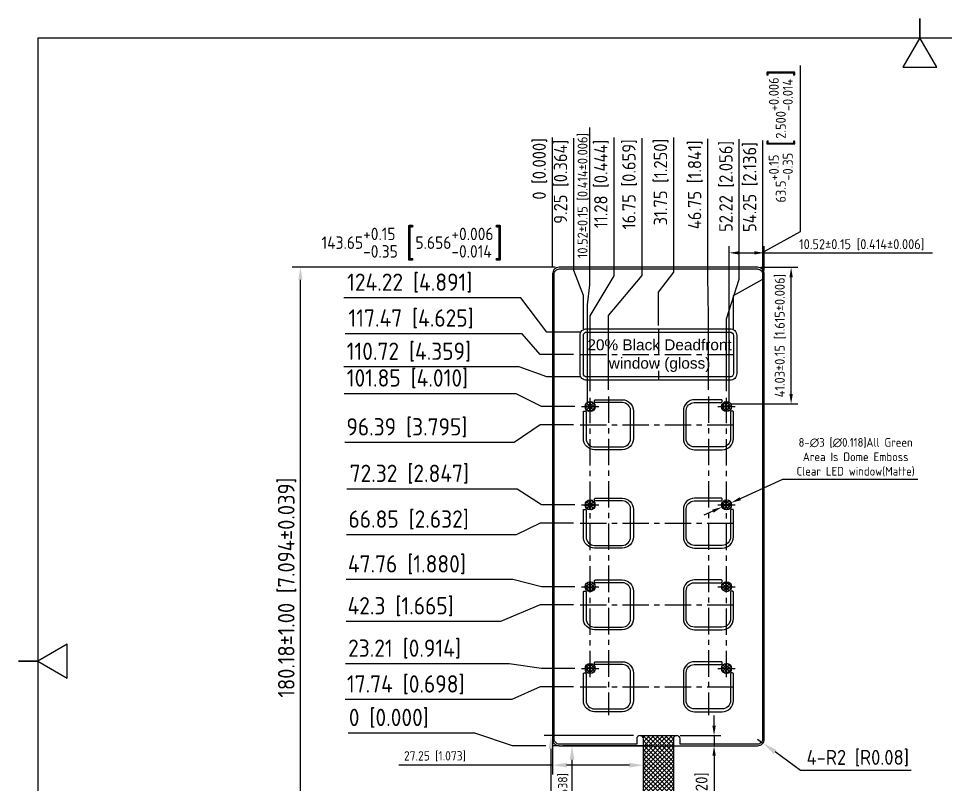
# Model space of a CAD drawing. Extents: x -7997 to 381, y -303 to 2002.
# Drawn here: x -160.2 to 117.9, y -153.3 to 76.7 of the extents above; entities that cross this region are included whole.
import ezdxf

# ---------------------------------------------------------------- set-up
doc = ezdxf.new("R2010")
doc.units = 0
doc.header["$LTSCALE"] = 0.25
doc.linetypes.add('CENTER', pattern=[50.8, 31.75, -6.35, 6.35, -6.35])
doc.layers.get('0').update_dxf_attribs({"linetype": 'CONTINUOUS'})
doc.layers.get('Defpoints').update_dxf_attribs({"linetype": 'CONTINUOUS'})
for name, color, linetype in [('CENTER', 1, 'CENTER'), ('circuit', 130, 'CONTINUOUS'), ('DIM', 6, 'CONTINUOUS'), ('Emboss', 3, 'CONTINUOUS'), ('MAIN', 7, 'CONTINUOUS'), ('OPP', 5, 'CONTINUOUS')]:
    doc.layers.add(name, color=color, linetype=linetype)
doc.styles.add('S1', font='txt.shx', dxfattribs={"bigfont": 'bigfont.shx'})
doc.styles.get("Standard").update_dxf_attribs({"font": 'ISOCP'})
doc.dimstyles.new('ISO-25_WS', dxfattribs={"dimtxt": 2.5, "dimasz": 2.5, "dimexe": 1.25, "dimexo": 0.625, "dimtad": 1, "dimdec": 4, "dimdsep": 46, "dimtxsty": 'Standard', "dimcen": 2.5, "dimadec": 0, "dimazin": 0, "dimtfac": 1, "dimtdec": 4, "dimtmove": 0, "dimatfit": 3, "dimfxl": 0, "dimtolj": 1, "dimtzin": 0, "dimarcsym": 0})

# ---------------------------------------------------------------- blocks, each defined once
blk = doc.blocks.new('*D2')
at = {"layer": 'Defpoints', "color": 0}
for p in [(5272.82, -1649.38), (5272.82, -1669.92), (5272.82, -1669.92)]:
    blk.add_point(p, dxfattribs=at)
at = {"layer": 'DIM', "color": 0, "lineweight": -2}
blk.add_line((5272.82, -1667.92), (5272.82, -1628.98), dxfattribs=at)
at = {"layer": 'DIM', "color": 0, "insert": (5269.02, -1638.38), "char_height": 4, "attachment_point": 5, "rotation": 90}
blk.add_mtext('\\A1;0 [0.000]', dxfattribs=at)
blk = doc.blocks.new('*D3')
at = {"layer": 'Defpoints', "color": 0}
for p in [(5291.3, -1658.5), (5272.82, -1667.92), (5284.1, -1707.12)]:
    blk.add_point(p, dxfattribs=at)
at = {"layer": 'DIM', "color": 0, "lineweight": -2}
for p, q in [((5291.3, -1670.5), (5291.3, -1628.9)), ((5284.1, -1682.5), (5291.3, -1670.5)), ((5284.1, -1705.12), (5284.1, -1682.5))]:
    blk.add_line(p, q, dxfattribs=at)
at = {"layer": 'DIM', "color": 0, "insert": (5287.5, -1642.9), "char_height": 4, "attachment_point": 5, "rotation": 90}
blk.add_mtext('\\A1;11.28 [0.444]', dxfattribs=at)
blk = doc.blocks.new('*D4')
at = {"layer": 'Defpoints', "color": 0}
for p in [(5299.74, -1658.41), (5272.82, -1667.92), (5289.57, -1706.68)]:
    blk.add_point(p, dxfattribs=at)
at = {"layer": 'DIM', "color": 0, "lineweight": -2}
for p, q in [((5299.74, -1670.41), (5299.74, -1629.19)), ((5289.57, -1682.41), (5299.74, -1670.41)), ((5289.57, -1704.68), (5289.57, -1682.41))]:
    blk.add_line(p, q, dxfattribs=at)
at = {"layer": 'DIM', "color": 0, "insert": (5295.93, -1643), "char_height": 4, "attachment_point": 5, "rotation": 90}
blk.add_mtext('\\A1;16.75 [0.659]', dxfattribs=at)
blk = doc.blocks.new('*D5')
at = {"layer": 'Defpoints', "color": 0}
for p in [(5309.21, -1657.35), (5272.82, -1667.92), (5304.57, -1687.34)]:
    blk.add_point(p, dxfattribs=at)
at = {"layer": 'DIM', "color": 0, "lineweight": -2}
for p, q in [((5309.21, -1669.35), (5309.21, -1628.95)), ((5304.57, -1675.34), (5309.21, -1669.35)), ((5304.57, -1685.34), (5304.57, -1675.34))]:
    blk.add_line(p, q, dxfattribs=at)
at = {"layer": 'DIM', "color": 0, "insert": (5305.41, -1642.35), "char_height": 4, "attachment_point": 5, "rotation": 90}
blk.add_mtext('\\A1;31.75 [1.250]', dxfattribs=at)
blk = doc.blocks.new('*D6')
at = {"layer": 'Defpoints', "color": 0}
for p in [(5319.44, -1658.55), (5272.82, -1667.92), (5319.57, -1706.68)]:
    blk.add_point(p, dxfattribs=at)
at = {"layer": 'DIM', "color": 0, "lineweight": -2}
for p, q in [((5319.44, -1670.55), (5319.44, -1629.35)), ((5319.57, -1682.55), (5319.44, -1670.55)), ((5319.57, -1704.68), (5319.57, -1682.55))]:
    blk.add_line(p, q, dxfattribs=at)
at = {"layer": 'DIM', "color": 0, "insert": (5315.64, -1643.15), "char_height": 4, "attachment_point": 5, "rotation": 90}
blk.add_mtext('\\A1;46.75 [1.841]', dxfattribs=at)
blk = doc.blocks.new('*D7')
at = {"layer": 'Defpoints', "color": 0}
for p in [(5328.83, -1659.43), (5272.82, -1667.92), (5325.03, -1707.12)]:
    blk.add_point(p, dxfattribs=at)
at = {"layer": 'DIM', "color": 0, "lineweight": -2}
for p, q in [((5328.83, -1671.43), (5328.83, -1629.43)), ((5325.03, -1683.43), (5328.83, -1671.43)), ((5325.03, -1705.12), (5325.03, -1683.43))]:
    blk.add_line(p, q, dxfattribs=at)
at = {"layer": 'DIM', "color": 0, "insert": (5325.03, -1643.63), "char_height": 4, "attachment_point": 5, "rotation": 90}
blk.add_mtext('\\A1;52.22 [2.056]', dxfattribs=at)
blk = doc.blocks.new('*D8')
at = {"layer": 'Defpoints', "color": 0}
for p in [(5347.23, -1651.12), (5272.82, -1667.92), (5336.32, -1669.92)]:
    blk.add_point(p, dxfattribs=at)
at = {"layer": 'DIM', "color": 0, "lineweight": -2}
for p, q in [((5347.23, -1657.12), (5347.23, -1607.34)), ((5336.32, -1663.12), (5347.23, -1657.12)), ((5336.32, -1668.92), (5336.32, -1663.12))]:
    blk.add_line(p, q, dxfattribs=at)
at = {"layer": 'DIM', "color": 0, "insert": (5341.67, -1628.43), "char_height": 3, "attachment_point": 5, "rotation": 90}
blk.add_mtext('\\A1;63.5\\S+0.15^ -0.35; {\\o\\l\\H7.200000;[}2.500\\S+0.006^ -0.014;{\\o\\l\\H7.200000;]}', dxfattribs=at)
blk = doc.blocks.new('*D11')
at = {"layer": 'Defpoints', "color": 0}
for p in [(5272.82, -1667.92), (5284.02, -1667.19), (5283.33, -1709.71)]:
    blk.add_point(p, dxfattribs=at)
at = {"layer": 'DIM', "color": 0, "lineweight": -2}
for p, q in [((5284.02, -1673.19), (5284.02, -1625.99)), ((5283.33, -1679.19), (5284.02, -1673.19)), ((5283.33, -1708.71), (5283.33, -1679.19))]:
    blk.add_line(p, q, dxfattribs=at)
at = {"layer": 'DIM', "color": 0, "insert": (5281.97, -1646.39), "char_height": 3, "attachment_point": 5, "rotation": 90}
blk.add_mtext('\\A1;10.52±0.15 [0.414±0.006]', dxfattribs=at)
blk = doc.blocks.new('*D12')
at = {"layer": 'Defpoints', "color": 0}
for p in [(5310.07, -1808.51), (5309.07, -1811.57), (5321.28, -1811.57)]:
    blk.add_point(p, dxfattribs=at)
at = {"layer": 'DIM', "color": 0, "lineweight": -2}
for p, q in [((5321.28, -1805.51), (5321.28, -1802.51)), ((5311.07, -1808.51), (5323.28, -1808.51)), ((5321.28, -1808.51), (5321.28, -1811.57)), ((5310.07, -1811.57), (5323.28, -1811.57)), ((5321.28, -1814.57), (5321.28, -1843.09))]:
    blk.add_line(p, q, dxfattribs=at)
at = {"layer": 'DIM', "color": 0}
for points in [[(5320.78, -1805.51), (5321.78, -1805.51), (5321.28, -1808.51)], [(5320.78, -1814.57), (5321.78, -1814.57), (5321.28, -1811.57)]]:
    blk.add_solid(points, dxfattribs=at)
at = {"layer": 'DIM', "color": 0, "insert": (5317.7, -1830.33), "char_height": 3.6, "attachment_point": 5, "rotation": 90}
blk.add_mtext('\\A1;3.06 [0.120]', dxfattribs=at)
blk = doc.blocks.new('*D13')
at = {"layer": 'Defpoints', "color": 0}
for p in [(5323.67, -1739.87), (5326.4, -1738.62)]:
    blk.add_point(p, dxfattribs=at)
at = {"layer": 'DIM', "color": 0, "lineweight": -2}
for p, q in [((5341.78, -1731.58), (5329.13, -1737.38)), ((5382.4, -1731.58), (5341.78, -1731.58)), ((5323.67, -1739.87), (5326.4, -1738.62)), ((5320.94, -1741.12), (5318.21, -1742.37))]:
    blk.add_line(p, q, dxfattribs=at)
at = {"layer": 'DIM', "color": 0}
for points in [[(5328.92, -1736.92), (5329.33, -1737.83), (5326.4, -1738.62)], [(5320.73, -1740.67), (5321.15, -1741.57), (5323.67, -1739.87)]]:
    blk.add_solid(points, dxfattribs=at)
at = {"layer": 'DIM', "color": 0, "insert": (5363.75, -1724.94), "char_height": 2.6, "attachment_point": 5}
blk.add_mtext('\\A1;8-∅3 [∅0.118]All {\\Fisocp.shx|c1;Green \\PArea Is Dome Emboss\\P\\C3;Clear LED window(Matte)}', dxfattribs=at)
blk = doc.blocks.new('*D17')
at = {"layer": 'Defpoints', "color": 0}
for p in [(5237.52, -1807.77), (5272.82, -1811.57), (5272.82, -1811.57)]:
    blk.add_point(p, dxfattribs=at)
at = {"layer": 'DIM', "color": 0, "lineweight": -2}
for p, q in [((5249.52, -1807.77), (5211.47, -1807.77)), ((5260.82, -1811.57), (5249.52, -1807.77)), ((5270.82, -1811.57), (5260.82, -1811.57))]:
    blk.add_line(p, q, dxfattribs=at)
at = {"layer": 'DIM', "color": 0, "insert": (5223.69, -1803.31), "char_height": 5.2, "attachment_point": 5}
blk.add_mtext('\\A1;0 [0.000]', dxfattribs=at)
blk = doc.blocks.new('*D18')
at = {"layer": 'Defpoints', "color": 0}
for p in [(5281.07, -1793.82), (5248.58, -1797.71), (5272.82, -1811.57)]:
    blk.add_point(p, dxfattribs=at)
at = {"layer": 'DIM', "color": 0, "lineweight": -2}
for p, q in [((5269.07, -1793.82), (5260.58, -1797.71)), ((5279.07, -1793.82), (5269.07, -1793.82)), ((5260.58, -1797.71), (5210.56, -1797.71))]:
    blk.add_line(p, q, dxfattribs=at)
at = {"layer": 'DIM', "color": 0, "insert": (5228.77, -1793.25), "char_height": 5.2, "attachment_point": 5}
blk.add_mtext('\\A1;17.74 [0.698]', dxfattribs=at)
blk = doc.blocks.new('*D19')
at = {"layer": 'Defpoints', "color": 0}
for p in [(5281.07, -1769.27), (5245.22, -1774.25), (5272.82, -1811.57)]:
    blk.add_point(p, dxfattribs=at)
at = {"layer": 'DIM', "color": 0, "lineweight": -2}
for p, q in [((5269.07, -1769.27), (5257.22, -1774.25)), ((5279.07, -1769.27), (5269.07, -1769.27)), ((5257.22, -1774.25), (5210.86, -1774.25))]:
    blk.add_line(p, q, dxfattribs=at)
at = {"layer": 'DIM', "color": 0, "insert": (5227.24, -1769.79), "char_height": 5.2, "attachment_point": 5}
blk.add_mtext('\\A1;42.3 [1.665]', dxfattribs=at)
blk = doc.blocks.new('*D20')
at = {"layer": 'Defpoints', "color": 0}
for p in [(5248.92, -1761.66), (5281.51, -1763.8), (5272.82, -1811.57)]:
    blk.add_point(p, dxfattribs=at)
at = {"layer": 'DIM', "color": 0, "lineweight": -2}
for p, q in [((5260.92, -1761.66), (5210.92, -1761.66)), ((5269.51, -1763.8), (5260.92, -1761.66)), ((5279.51, -1763.8), (5269.51, -1763.8))]:
    blk.add_line(p, q, dxfattribs=at)
at = {"layer": 'DIM', "color": 0, "insert": (5229.12, -1757.2), "char_height": 5.2, "attachment_point": 5}
blk.add_mtext('\\A1;47.76 [1.880]', dxfattribs=at)
blk = doc.blocks.new('*D21')
at = {"layer": 'Defpoints', "color": 0}
for p in [(5281.07, -1744.71), (5249.86, -1748.22), (5272.82, -1811.57)]:
    blk.add_point(p, dxfattribs=at)
at = {"layer": 'DIM', "color": 0, "lineweight": -2}
for p, q in [((5269.07, -1744.71), (5261.86, -1748.22)), ((5279.07, -1744.71), (5269.07, -1744.71)), ((5261.86, -1748.22), (5211.02, -1748.22))]:
    blk.add_line(p, q, dxfattribs=at)
at = {"layer": 'DIM', "color": 0, "insert": (5229.64, -1743.76), "char_height": 5.2, "attachment_point": 5}
blk.add_mtext('\\A1;66.85 [2.632]', dxfattribs=at)
blk = doc.blocks.new('*D22')
at = {"layer": 'Defpoints', "color": 0}
for p in [(5250.17, -1734.49), (5281.51, -1739.25), (5272.82, -1811.57)]:
    blk.add_point(p, dxfattribs=at)
at = {"layer": 'DIM', "color": 0, "lineweight": -2}
for p, q in [((5262.17, -1734.49), (5211.13, -1734.49)), ((5269.51, -1739.25), (5262.17, -1734.49)), ((5279.51, -1739.25), (5269.51, -1739.25))]:
    blk.add_line(p, q, dxfattribs=at)
at = {"layer": 'DIM', "color": 0, "insert": (5229.85, -1730.03), "char_height": 5.2, "attachment_point": 5}
blk.add_mtext('\\A1;72.32 [2.847]', dxfattribs=at)
blk = doc.blocks.new('*D23')
at = {"layer": 'Defpoints', "color": 0}
for p in [(5281.07, -1715.18), (5249.31, -1720.53), (5272.82, -1811.57)]:
    blk.add_point(p, dxfattribs=at)
at = {"layer": 'DIM', "color": 0, "lineweight": -2}
for p, q in [((5269.07, -1715.18), (5261.31, -1720.53)), ((5279.07, -1715.18), (5269.07, -1715.18)), ((5261.31, -1720.53), (5210.54, -1720.53))]:
    blk.add_line(p, q, dxfattribs=at)
at = {"layer": 'DIM', "color": 0, "insert": (5229.12, -1716.07), "char_height": 5.2, "attachment_point": 5}
blk.add_mtext('\\A1;96.39 [3.795]', dxfattribs=at)
blk = doc.blocks.new('*D24')
at = {"layer": 'Defpoints', "color": 0}
for p in [(5249.86, -1705.85), (5281.51, -1709.71), (5272.82, -1811.57)]:
    blk.add_point(p, dxfattribs=at)
at = {"layer": 'DIM', "color": 0, "lineweight": -2}
for p, q in [((5261.86, -1705.85), (5210.3, -1705.85)), ((5269.51, -1709.71), (5261.86, -1705.85)), ((5279.51, -1709.71), (5269.51, -1709.71))]:
    blk.add_line(p, q, dxfattribs=at)
at = {"layer": 'DIM', "color": 0, "insert": (5229.28, -1701.39), "char_height": 5.2, "attachment_point": 5}
blk.add_mtext('\\A1;101.85 [4.010]', dxfattribs=at)
blk = doc.blocks.new('*D25')
at = {"layer": 'Defpoints', "color": 0}
for p in [(5251.73, -1687.86), (5281.07, -1694.09), (5272.82, -1811.57)]:
    blk.add_point(p, dxfattribs=at)
at = {"layer": 'DIM', "color": 0, "lineweight": -2}
for p, q in [((5263.73, -1687.86), (5210.61, -1687.86)), ((5269.07, -1694.09), (5263.73, -1687.86)), ((5279.07, -1694.09), (5269.07, -1694.09))]:
    blk.add_line(p, q, dxfattribs=at)
at = {"layer": 'DIM', "color": 0, "insert": (5230.37, -1683.4), "char_height": 5.2, "attachment_point": 5}
blk.add_mtext('\\A1;117.47 [4.625]', dxfattribs=at)
blk = doc.blocks.new('*D26')
at = {"layer": 'Defpoints', "color": 0}
for p in [(5261.57, -1667.92), (5274.82, -1667.92), (5272.82, -1811.57)]:
    blk.add_point(p, dxfattribs=at)
at = {"layer": 'DIM', "color": 0, "lineweight": -2}
blk.add_line((5273.57, -1667.92), (5202.2, -1667.92), dxfattribs=at)
at = {"layer": 'DIM', "color": 0, "insert": (5230.88, -1660.97), "char_height": 3.75, "attachment_point": 5}
blk.add_mtext('\\A1;143.65\\S+0.15^ -0.35; {\\o\\l\\H9.000000;[}5.656\\S+0.006^ -0.014;{\\o\\l\\H9.000000;]}', dxfattribs=at)
blk = doc.blocks.new('*D27')
at = {"layer": 'Defpoints', "color": 0}
for p in [(5247.77, -1786.98), (5281.51, -1788.36), (5272.82, -1811.57)]:
    blk.add_point(p, dxfattribs=at)
at = {"layer": 'DIM', "color": 0, "lineweight": -2}
for p, q in [((5259.77, -1786.98), (5210.66, -1786.98)), ((5269.51, -1788.36), (5259.77, -1786.98)), ((5279.51, -1788.36), (5269.51, -1788.36))]:
    blk.add_line(p, q, dxfattribs=at)
at = {"layer": 'DIM', "color": 0, "insert": (5228.41, -1782.52), "char_height": 5.2, "attachment_point": 5}
blk.add_mtext('\\A1;23.21 [0.914]', dxfattribs=at)
blk = doc.blocks.new('*D28')
at = {"layer": 'Defpoints', "color": 0}
for p in [(5334.32, -1667.92), (5344.39, -1667.92), (5325.03, -1708.95)]:
    blk.add_point(p, dxfattribs=at)
at = {"layer": 'DIM', "color": 0, "lineweight": -2}
for p, q in [((5335.32, -1667.92), (5346.39, -1667.92)), ((5344.39, -1705.95), (5344.39, -1670.92)), ((5326.03, -1708.95), (5346.39, -1708.95))]:
    blk.add_line(p, q, dxfattribs=at)
at = {"layer": 'DIM', "color": 0}
for points in [[(5343.89, -1670.92), (5344.89, -1670.92), (5344.39, -1667.92)], [(5343.89, -1705.95), (5344.89, -1705.95), (5344.39, -1708.95)]]:
    blk.add_solid(points, dxfattribs=at)
at = {"layer": 'DIM', "color": 0, "insert": (5341.14, -1688.43), "char_height": 3, "attachment_point": 5, "rotation": 90}
blk.add_mtext('\\A1;41.03±0.15 [1.615±0.006]', dxfattribs=at)
blk = doc.blocks.new('*D29')
at = {"layer": 'Defpoints', "color": 0}
for p in [(5336.32, -1663.57), (5336.32, -1669.92), (5325.8, -1709.71)]:
    blk.add_point(p, dxfattribs=at)
at = {"layer": 'DIM', "color": 0, "lineweight": -2}
for p, q in [((5325.8, -1708.71), (5325.8, -1661.57)), ((5336.32, -1668.92), (5336.32, -1661.57)), ((5328.8, -1663.57), (5333.32, -1663.57)), ((5336.32, -1663.57), (5386.78, -1663.57))]:
    blk.add_line(p, q, dxfattribs=at)
at = {"layer": 'DIM', "color": 0}
for points in [[(5328.8, -1663.07), (5328.8, -1664.07), (5325.8, -1663.57)], [(5333.32, -1663.07), (5333.32, -1664.07), (5336.32, -1663.57)]]:
    blk.add_solid(points, dxfattribs=at)
at = {"layer": 'DIM', "color": 0, "insert": (5365.58, -1661.12), "char_height": 3, "attachment_point": 5}
blk.add_mtext('\\A1;10.52±0.15 [0.414±0.006]', dxfattribs=at)
blk = doc.blocks.new('*D30')
at = {"layer": 'Defpoints', "color": 0}
for p in [(5197.18, -1667.92), (5274.82, -1667.92), (5300.57, -1848.09)]:
    blk.add_point(p, dxfattribs=at)
at = {"layer": 'DIM', "color": 0, "lineweight": -2}
for p, q in [((5273.57, -1667.92), (5194.68, -1667.92)), ((5197.18, -1844.34), (5197.18, -1671.67)), ((5299.32, -1848.09), (5194.68, -1848.09))]:
    blk.add_line(p, q, dxfattribs=at)
at = {"layer": 'DIM', "color": 0}
for points in [[(5196.55, -1671.67), (5197.8, -1671.67), (5197.18, -1667.92)], [(5196.55, -1844.34), (5197.8, -1844.34), (5197.18, -1848.09)]]:
    blk.add_solid(points, dxfattribs=at)
at = {"layer": 'DIM', "color": 0, "insert": (5193.17, -1764.07), "char_height": 5, "attachment_point": 5, "rotation": 90}
blk.add_mtext('\\A1;180.18±1.00 [7.094±0.039]', dxfattribs=at)
blk = doc.blocks.new('*D31')
at = {"layer": 'Defpoints', "color": 0}
for p in [(5272.82, -1809.57), (5300.07, -1811.57), (5300.07, -1817.39)]:
    blk.add_point(p, dxfattribs=at)
at = {"layer": 'DIM', "color": 0, "lineweight": -2}
for p, q in [((5272.82, -1810.97), (5272.82, -1820.19)), ((5300.07, -1812.97), (5300.07, -1820.19)), ((5272.82, -1817.39), (5226.71, -1817.39)), ((5295.87, -1817.39), (5277.02, -1817.39))]:
    blk.add_line(p, q, dxfattribs=at)
at = {"layer": 'DIM', "color": 0}
for points in [[(5277.02, -1816.69), (5277.02, -1818.09), (5272.82, -1817.39)], [(5295.87, -1816.69), (5295.87, -1818.09), (5300.07, -1817.39)]]:
    blk.add_solid(points, dxfattribs=at)
at = {"layer": 'DIM', "color": 0, "insert": (5237.53, -1814.73), "char_height": 2.8, "attachment_point": 5}
blk.add_mtext('\\A1;27.25 [1.073]', dxfattribs=at)
blk = doc.blocks.new('*D34')
at = {"layer": 'Defpoints', "color": 0}
for p in [(5250.82, -1697.83), (5283.07, -1700.84), (5273.82, -1811.57)]:
    blk.add_point(p, dxfattribs=at)
at = {"layer": 'DIM', "color": 0, "lineweight": -2}
for p, q in [((5262.82, -1697.83), (5210.2, -1697.83)), ((5271.07, -1700.84), (5262.82, -1697.83)), ((5281.07, -1700.84), (5271.07, -1700.84))]:
    blk.add_line(p, q, dxfattribs=at)
at = {"layer": 'DIM', "color": 0, "insert": (5229.71, -1693.37), "char_height": 5.2, "attachment_point": 5}
blk.add_mtext('\\A1;110.72 [4.359]', dxfattribs=at)
blk = doc.blocks.new('*D35')
at = {"layer": 'Defpoints', "color": 0}
for p in [(5251.34, -1677.1), (5283.07, -1687.34), (5273.82, -1811.57)]:
    blk.add_point(p, dxfattribs=at)
at = {"layer": 'DIM', "color": 0, "lineweight": -2}
for p, q in [((5263.34, -1677.1), (5210.2, -1677.1)), ((5271.07, -1687.34), (5263.34, -1677.1)), ((5281.07, -1687.34), (5271.07, -1687.34))]:
    blk.add_line(p, q, dxfattribs=at)
at = {"layer": 'DIM', "color": 0, "insert": (5229.97, -1672.64), "char_height": 5.2, "attachment_point": 5}
blk.add_mtext('\\A1;124.22 [4.891]', dxfattribs=at)
blk = doc.blocks.new('*D36')
at = {"layer": 'Defpoints', "color": 0}
for p in [(5279.21, -1656.92), (5272.82, -1669.92), (5282.07, -1688.34)]:
    blk.add_point(p, dxfattribs=at)
at = {"layer": 'DIM', "color": 0, "lineweight": -2}
for p, q in [((5279.21, -1668.92), (5279.21, -1629.15)), ((5282.07, -1676.34), (5279.21, -1668.92)), ((5282.07, -1686.34), (5282.07, -1676.34))]:
    blk.add_line(p, q, dxfattribs=at)
at = {"layer": 'DIM', "color": 0, "insert": (5275.41, -1642.24), "char_height": 4, "attachment_point": 5, "rotation": 90}
blk.add_mtext('\\A1;9.25 [0.364]', dxfattribs=at)
blk = doc.blocks.new('*D37')
at = {"layer": 'Defpoints', "color": 0}
for p in [(5335.95, -1659.43), (5272.82, -1669.92), (5327.07, -1688.34)]:
    blk.add_point(p, dxfattribs=at)
at = {"layer": 'DIM', "color": 0, "lineweight": -2}
for p, q in [((5335.95, -1671.43), (5335.95, -1629.83)), ((5327.07, -1676.34), (5335.95, -1671.43)), ((5327.07, -1686.34), (5327.07, -1676.34))]:
    blk.add_line(p, q, dxfattribs=at)
at = {"layer": 'DIM', "color": 0, "insert": (5332.15, -1643.83), "char_height": 4, "attachment_point": 5, "rotation": 90}
blk.add_mtext('\\A1;54.25 [2.136]', dxfattribs=at)
blk = doc.blocks.new('*D38')
at = {"layer": 'Defpoints', "color": 0}
for p in [(5272.32, -1808.51), (5299.07, -1808.51), (5300.57, -1848.09)]:
    blk.add_point(p, dxfattribs=at)
at = {"layer": 'DIM', "color": 0, "lineweight": -2}
for p, q in [((5297.07, -1808.51), (5270.32, -1808.51)), ((5272.32, -1812.51), (5272.32, -1844.09)), ((5298.57, -1848.09), (5270.32, -1848.09)), ((5272.32, -1848.09), (5272.32, -1905))]:
    blk.add_line(p, q, dxfattribs=at)
at = {"layer": 'DIM', "color": 0}
for points in [[(5271.65, -1812.51), (5272.99, -1812.51), (5272.32, -1808.51)], [(5271.65, -1844.09), (5272.99, -1844.09), (5272.32, -1848.09)]]:
    blk.add_solid(points, dxfattribs=at)
at = {"layer": 'DIM', "color": 0, "insert": (5268.74, -1878.54), "char_height": 3.6, "attachment_point": 5, "rotation": 90}
blk.add_mtext('\\A1;39.59±0.50 [1.558±0.020]', dxfattribs=at)
blk = doc.blocks.new('*D39')
at = {"layer": 'Defpoints', "color": 0}
for p in [(5334.32, -1809.57), (5335.93, -1810.74)]:
    blk.add_point(p, dxfattribs=at)
at = {"layer": 'DIM', "color": 0, "lineweight": -2}
for p, q in [((5334.32, -1809.57), (5335.93, -1810.74)), ((5347.22, -1818.95), (5339.57, -1813.39)), ((5380.37, -1818.95), (5347.22, -1818.95))]:
    blk.add_line(p, q, dxfattribs=at)
at = {"layer": 'DIM', "color": 0}
blk.add_solid([(5340.01, -1812.78), (5339.13, -1814), (5335.93, -1810.74)], dxfattribs=at)
at = {"layer": 'DIM', "color": 0, "insert": (5364.39, -1815.27), "char_height": 4.5, "attachment_point": 5}
blk.add_mtext('\\A1;4-R2 [R0.08]', dxfattribs=at)
blk = doc.blocks.new('*D40')
at = {"layer": 'Defpoints', "color": 0}
for p in [(5278.67, -1811.57), (5304.57, -1811.57), (5301.06, -1848.09)]:
    blk.add_point(p, dxfattribs=at)
at = {"layer": 'DIM', "color": 0, "lineweight": -2}
for p, q in [((5303.17, -1811.57), (5275.87, -1811.57)), ((5278.67, -1843.89), (5278.67, -1815.77)), ((5299.66, -1848.09), (5275.87, -1848.09))]:
    blk.add_line(p, q, dxfattribs=at)
at = {"layer": 'DIM', "color": 0}
for points in [[(5277.97, -1815.77), (5279.37, -1815.77), (5278.67, -1811.57)], [(5277.97, -1843.89), (5279.37, -1843.89), (5278.67, -1848.09)]]:
    blk.add_solid(points, dxfattribs=at)
at = {"layer": 'DIM', "color": 0, "insert": (5276.01, -1829.31), "char_height": 2.8, "attachment_point": 5, "rotation": 90}
blk.add_mtext('\\A1;36.53 [1.438]', dxfattribs=at)

msp = doc.modelspace()

# ---------------------------------------------------------------- hatches: boundary and pattern name
at = {"layer": 'Emboss'}
h = msp.add_hatch(dxfattribs=at)
h.set_pattern_fill('ANSI37', color=3, scale=0.2, style=0)
h.set_pattern_definition([(45, (0, 2), (-0.4490128, 0.4490128), []), (135, (0, 2), (-0.4490128, -0.4490128), [])])
edge = h.paths.add_edge_path()
edge.add_arc((11.283, -39.798), 1.5, 0, 360)
edge = h.paths.add_edge_path()
edge.add_arc((52.218, -39.798), 1.5, 0, 360)
edge = h.paths.add_edge_path()
edge.add_arc((52.218, -69.332), 1.5, 0, 360)
edge = h.paths.add_edge_path()
edge.add_arc((11.283, -69.332), 1.5, 0, 360)
edge = h.paths.add_edge_path()
edge.add_arc((11.283, -93.888), 1.5, 0, 360)
edge = h.paths.add_edge_path()
edge.add_arc((52.218, -93.888), 1.5, 0, 360)
edge = h.paths.add_edge_path()
edge.add_arc((52.218, -118.444), 1.5, 0, 360)
edge = h.paths.add_edge_path()
edge.add_arc((11.282, -118.444), 1.5, 0, 360)
at = {"layer": 'OPP'}
h = msp.add_hatch(dxfattribs=at)
h.set_pattern_fill('ANSI37', color=256, scale=0.3, style=0)
h.set_pattern_definition([(45, (308.9718, -141.6501), (-0.6735192, 0.6735192), []), (135, (308.9718, -141.6501), (-0.6735192, -0.6735192), [])])
edge = h.paths.add_edge_path()
edge.add_line((36.25, -171.175), (27.25, -171.175))
edge.add_line((27.25, -171.175), (27.25, -139.59))
edge.add_arc((26.25, -139.59), 1, 0, 90)
edge.add_line((26.25, -138.59), (37.25, -138.59))
edge.add_arc((37.25, -139.59), 1, 90, 180)
edge.add_line((36.25, -139.59), (36.25, -171.175))

# ---------------------------------------------------------------- linework, layer by layer
for points in [[(110.186, 70.872), (110.186, 70.872), (110.186, 76.692), (110.186, 70.872)], [(-154.402, 70.845), (-154.402, -303.32), (374.774, -303.32), (374.774, 70.845)], [(105.098, 62.061), (115.273, 62.061), (110.186, 70.872)], [(-145.59, -121.325), (-145.59, -111.15), (-154.402, -116.238)], [(-154.402, -116.238), (-154.402, -116.238), (-160.221, -116.238), (-154.402, -116.238)]]:
    msp.add_lwpolyline(points, close=True)
at = {"layer": 'CENTER'}
for p, q in [((31.75, -16.428), (31.75, -31.928)), ((8.25, -24.178), (55.25, -24.178)), ((11.282, -121.036), (11.283, -37.206)), ((16.75, -36.765), (16.75, -132.407)), ((46.751, -36.765), (46.751, -132.407)), ((52.218, -121.036), (52.218, -37.206)), ((8.691, -39.798), (13.875, -39.798)), ((49.626, -39.798), (54.81, -39.798)), ((8.25, -45.263), (55.25, -45.263)), ((8.691, -69.332), (13.875, -69.332)), ((49.626, -69.332), (54.81, -69.332)), ((8.25, -74.797), (55.25, -74.797)), ((8.691, -93.888), (13.875, -93.888)), ((49.626, -93.888), (54.81, -93.888)), ((8.25, -99.353), (55.25, -99.353)), ((8.69, -118.444), (13.874, -118.444)), ((49.626, -118.444), (54.81, -118.444)), ((8.25, -123.909), (55.25, -123.909))]:
    msp.add_line(p, q, dxfattribs=at)
at = {"layer": 'circuit'}
for points in [[(27.25, -139.59, 1), (25.25, -139.59), (25.25, -141.15), (2, -141.15, -0.4142136), (0.5, -139.65), (0.5, 0, -0.4142136), (2, 1.5), (61.5, 1.5, -0.4142136), (63, 0), (63, -139.65, -0.4142136), (61.5, -141.15), (38.25, -141.15), (38.25, -139.59, 1), (36.25, -139.59), (36.25, -177.675, -0.4142136), (35.75, -178.175), (27.75, -178.175, -0.4142136), (27.25, -177.675)], [(10.25, -31.928, -0.4142136), (8.25, -29.928), (8.25, -18.428, -0.4142136), (10.25, -16.428), (53.25, -16.428, -0.4142136), (55.25, -18.428), (55.25, -29.928, -0.4142136), (53.25, -31.928)]]:
    msp.add_lwpolyline(points, format="xyb", close=True, dxfattribs=at)
at = {"layer": 'DIM'}
for p, q in [((0, -139.65), (0, -141.65)), ((2, -141.65), (0, -141.65)), ((27.116, -141.65), (27.37, -141.65))]:
    msp.add_line(p, q, dxfattribs=at)
at = {"layer": 'MAIN'}
for points in [[(61.5, -141.65, 0.4142136), (63.5, -139.65), (63.5, 0, 0.4142136), (61.5, 2), (2, 2, 0.4142136), (0, 0), (0, -139.65, 0.4142136), (2, -141.65)], [(10.25, -30.928, -0.4142136), (9.25, -29.928), (9.25, -18.428, -0.4142136), (10.25, -17.428), (53.25, -17.428, -0.4142136), (54.25, -18.428), (54.25, -29.928, -0.4142136), (53.25, -30.928)]]:
    msp.add_lwpolyline(points, format="xyb", close=True, dxfattribs=at)
for points in [[(24.246, -49.386, -0.4141807), (20.872, -52.76), (12.629, -52.76, -0.4133694), (9.25, -49.386), (9.25, -41.418, -0.0597154), (9.262, -41.308, -0.1380017), (9.315, -41.208, 0.0832235), (9.315, -41.208, -0.1380017), (9.415, -41.155, -0.0597154), (9.525, -41.144), (9.806, -41.144, -0.0559318), (9.91, -41.155, -0.1383395), (10.01, -41.208, -0.1385296), (10.063, -41.308, -0.0598163), (10.074, -41.418), (10.074, -49.386, 0.4142234), (12.629, -51.941), (20.871, -51.941, 0.414189), (23.426, -49.386), (23.426, -40.994, 0.3822893), (21.004, -38.589), (12.904, -38.589, -0.0593802), (12.794, -38.577, -0.1382871), (12.693, -38.524, -0.138334), (12.641, -38.424, -0.0594535), (12.629, -38.314), (12.629, -38.033, -0.0556769), (12.641, -37.93, -0.1384405), (12.693, -37.83, -0.1384284), (12.794, -37.777, -0.051918), (12.89, -37.765), (20.872, -37.765, -0.4141876), (24.25, -41.144), (24.25, -49.386)], [(39.255, -49.386, 0.4141807), (42.629, -52.76), (50.871, -52.76, 0.4133694), (54.25, -49.386), (54.25, -41.418, 0.0597154), (54.239, -41.308, 0.1380017), (54.186, -41.208, -0.0832235), (54.186, -41.208, 0.1380017), (54.086, -41.155, 0.0597154), (53.976, -41.144), (53.694, -41.144, 0.0559318), (53.591, -41.155, 0.1383395), (53.491, -41.208, 0.1385296), (53.438, -41.308, 0.0598163), (53.426, -41.418), (53.426, -49.386, -0.4142234), (50.871, -51.941), (42.629, -51.941, -0.414189), (40.075, -49.386), (40.075, -40.994, -0.3822893), (42.497, -38.589), (50.597, -38.589, 0.0593802), (50.707, -38.577, 0.1382871), (50.807, -38.524, 0.138334), (50.86, -38.424, 0.0594535), (50.871, -38.314), (50.872, -38.033, 0.0556769), (50.86, -37.93, 0.1384405), (50.807, -37.83, 0.1384284), (50.707, -37.777, 0.051918), (50.61, -37.765), (42.629, -37.765, 0.4141876), (39.25, -41.144), (39.25, -49.386)], [(24.246, -78.92, -0.4141807), (20.872, -82.295), (12.629, -82.295, -0.4133694), (9.25, -78.92), (9.25, -70.952, -0.0597154), (9.262, -70.842, -0.1380017), (9.315, -70.742, 0.0832235), (9.315, -70.742, -0.1380017), (9.415, -70.689, -0.0597154), (9.525, -70.678), (9.806, -70.678, -0.0559318), (9.91, -70.689, -0.1383395), (10.01, -70.742, -0.1385296), (10.063, -70.842, -0.0598163), (10.074, -70.952), (10.074, -78.92, 0.4142234), (12.629, -81.475), (20.871, -81.475, 0.414189), (23.426, -78.92), (23.426, -70.528, 0.3822893), (21.004, -68.123), (12.904, -68.123, -0.0593802), (12.794, -68.111, -0.1382871), (12.693, -68.058, -0.138334), (12.641, -67.958, -0.0594535), (12.629, -67.848), (12.629, -67.567, -0.0556769), (12.641, -67.464, -0.1384405), (12.693, -67.364, -0.1384284), (12.794, -67.311, -0.051918), (12.89, -67.299), (20.872, -67.299, -0.4141876), (24.25, -70.678), (24.25, -78.92)], [(39.255, -78.92, 0.4141807), (42.629, -82.295), (50.871, -82.295, 0.4133694), (54.25, -78.92), (54.25, -70.952, 0.0597154), (54.239, -70.842, 0.1380017), (54.186, -70.742, -0.0832235), (54.186, -70.742, 0.1380017), (54.086, -70.689, 0.0597154), (53.976, -70.678), (53.694, -70.678, 0.0559318), (53.591, -70.689, 0.1383395), (53.491, -70.742, 0.1385296), (53.438, -70.842, 0.0598163), (53.426, -70.952), (53.426, -78.92, -0.4142234), (50.871, -81.475), (42.629, -81.475, -0.414189), (40.075, -78.92), (40.075, -70.528, -0.3822893), (42.497, -68.123), (50.597, -68.123, 0.0593802), (50.707, -68.111, 0.1382871), (50.807, -68.058, 0.138334), (50.86, -67.958, 0.0594535), (50.871, -67.848), (50.872, -67.567, 0.0556769), (50.86, -67.464, 0.1384405), (50.807, -67.364, 0.1384284), (50.707, -67.311, 0.051918), (50.61, -67.299), (42.629, -67.299, 0.4141876), (39.25, -70.678), (39.25, -78.92)], [(24.246, -103.476, -0.4141807), (20.872, -106.85), (12.629, -106.85, -0.4133694), (9.25, -103.476), (9.25, -95.508, -0.0597154), (9.262, -95.398, -0.1380017), (9.315, -95.298, 0.0832235), (9.315, -95.298, -0.1380017), (9.415, -95.245, -0.0597154), (9.525, -95.234), (9.806, -95.234, -0.0559318), (9.91, -95.245, -0.1383395), (10.01, -95.298, -0.1385296), (10.063, -95.398, -0.0598163), (10.074, -95.508), (10.074, -103.476, 0.4142234), (12.629, -106.031), (20.871, -106.031, 0.414189), (23.426, -103.476), (23.426, -95.084, 0.3822893), (21.004, -92.679), (12.904, -92.679, -0.0593802), (12.794, -92.667, -0.1382871), (12.693, -92.614, -0.138334), (12.641, -92.514, -0.0594535), (12.629, -92.404), (12.629, -92.123, -0.0556769), (12.641, -92.02, -0.1384405), (12.693, -91.92, -0.1384284), (12.794, -91.867, -0.051918), (12.89, -91.855), (20.872, -91.855, -0.4141876), (24.25, -95.234), (24.25, -103.476)], [(39.255, -103.476, 0.4141807), (42.629, -106.85), (50.872, -106.85, 0.4133694), (54.25, -103.476), (54.25, -95.508, 0.0597154), (54.239, -95.398, 0.1380017), (54.186, -95.298, -0.0832235), (54.186, -95.298, 0.1380017), (54.086, -95.245, 0.0597154), (53.976, -95.234), (53.694, -95.234, 0.0559318), (53.591, -95.245, 0.1383395), (53.491, -95.298, 0.1385296), (53.438, -95.398, 0.0598163), (53.426, -95.508), (53.426, -103.476, -0.4142234), (50.872, -106.031), (42.629, -106.031, -0.414189), (40.075, -103.476), (40.075, -95.084, -0.3822893), (42.497, -92.679), (50.597, -92.679, 0.0593802), (50.707, -92.667, 0.1382871), (50.807, -92.614, 0.138334), (50.86, -92.514, 0.0594535), (50.872, -92.404), (50.872, -92.123, 0.0556769), (50.86, -92.02, 0.1384405), (50.807, -91.92, 0.1384284), (50.707, -91.867, 0.051918), (50.611, -91.855), (42.629, -91.855, 0.4141876), (39.25, -95.234), (39.25, -103.476)], [(24.245, -128.032, -0.4141807), (20.871, -131.407), (12.628, -131.407, -0.4133694), (9.25, -128.032), (9.25, -120.064, -0.0597154), (9.261, -119.954, -0.1380017), (9.314, -119.854, 0.0832235), (9.314, -119.854, -0.1380017), (9.414, -119.801, -0.0597154), (9.524, -119.79), (9.806, -119.79, -0.0559318), (9.909, -119.801, -0.1383395), (10.009, -119.854, -0.1385296), (10.062, -119.954, -0.0598163), (10.074, -120.064), (10.074, -128.032, 0.4142234), (12.628, -130.587), (20.871, -130.587, 0.414189), (23.425, -128.032), (23.425, -119.64, 0.3822893), (21.003, -117.235), (12.903, -117.235, -0.0593802), (12.793, -117.223, -0.1382871), (12.693, -117.17, -0.138334), (12.64, -117.07, -0.0594535), (12.628, -116.96), (12.628, -116.679, -0.0556769), (12.64, -116.576, -0.1384405), (12.693, -116.476, -0.1384284), (12.793, -116.423, -0.051918), (12.889, -116.411), (20.871, -116.411, -0.4141876), (24.25, -119.79), (24.25, -128.032)], [(39.255, -128.032, 0.4141807), (42.629, -131.406), (50.872, -131.406, 0.4133694), (54.25, -128.032), (54.25, -120.064, 0.0597154), (54.239, -119.954, 0.1380017), (54.186, -119.854, -0.0832235), (54.186, -119.854, 0.1380017), (54.086, -119.801, 0.0597154), (53.976, -119.79), (53.694, -119.79, 0.0559318), (53.591, -119.801, 0.1383395), (53.491, -119.854, 0.1385296), (53.438, -119.954, 0.0598163), (53.426, -120.064), (53.426, -128.032, -0.4142234), (50.872, -130.587), (42.629, -130.587, -0.414189), (40.075, -128.032), (40.075, -119.64, -0.3822893), (42.497, -117.235), (50.597, -117.235, 0.0593802), (50.707, -117.223, 0.1382871), (50.807, -117.17, 0.138334), (50.86, -117.07, 0.0594535), (50.872, -116.96), (50.872, -116.679, 0.0556769), (50.86, -116.576, 0.1384405), (50.807, -116.476, 0.1384284), (50.707, -116.423, 0.051918), (50.611, -116.411), (42.629, -116.411, 0.4141876), (39.25, -119.79), (39.25, -128.032)]]:
    msp.add_lwpolyline(points, format="xyb", dxfattribs=at)
at = {"layer": 'MAIN', "color": 3}
for centre in [(11.283, -39.798), (52.218, -39.798), (11.283, -69.332), (52.218, -69.332), (11.283, -93.888), (52.218, -93.888), (11.282, -118.444), (52.218, -118.444)]:
    msp.add_circle(centre, 1.5, dxfattribs=at)
at = {"layer": 'OPP'}
msp.add_lwpolyline([(36.25, -171.175), (27.25, -171.175), (27.25, -139.59, 0.4142136), (26.25, -138.59), (37.25, -138.59, 0.4142136), (36.25, -139.59), (36.25, -171.175)], format="xyb", close=True, dxfattribs=at)

# ---------------------------------------------------------------- texts
at = {"layer": 'DIM', "color": 3, "insert": (10.459, -19.625), "char_height": 3.3, "width": 69.02303, "attachment_point": 1, "style": 'S1'}
msp.add_mtext('\\pt54.4;{\\fArial|b0|i0|c0|p34;20% Black Deadfront \\P     window (gloss)}', dxfattribs=at)

# ---------------------------------------------------------------- dimensions: what is measured, and where the dimension line sits
at = {"layer": 'DIM', "color": 3}
for feature_location, offset, dtype, origin, override, picture, middle in [((63.5, 0), (10.917, 18.799), 1, (0, 2), {"dimscale": 20, "dimtxt": 0.15, "dimasz": 0.15, "dimexe": 0.1, "dimexo": 0.05, "dimgap": 0.08, "dimtoh": 1, "dimdec": 2, "dimcen": 0.3, "dimtol": 1, "dimtp": 0.15, "dimtm": 0.35, "dimtdec": 2}, '*D8', (68.857, 41.488)), ((10.517, -39.798), (0.686, 42.523), 1, (0, 2), {"dimscale": 20, "dimtxt": 0.15, "dimasz": 0.15, "dimexe": 0.1, "dimexo": 0.05, "dimgap": 0.02, "dimdec": 2, "dimcen": 0.3, "dimtol": 1, "dimtp": 0.15, "dimtm": 0.15, "dimtdec": 2}, '*D11', (9.153, 23.525)), ((2, 2), (-13.246, 0), 0, (0, -141.65), {"dimscale": 25, "dimtxt": 0.15, "dimasz": 0.15, "dimexe": 0.1, "dimexo": 0.05, "dimgap": 0.08, "dimtoh": 1, "dimdec": 2, "dimcen": 0.3, "dimtol": 1, "dimtp": 0.15, "dimtm": 0.35, "dimtdec": 2}, '*D26', (-41.932, 8.95))]:
    dim = msp.add_ordinate_dim(feature_location=feature_location, offset=offset, dtype=dtype, origin=origin, dimstyle='ISO-25_WS', override=override, dxfattribs=at)
    dim.commit()
    dim.dimension.update_dxf_attribs({"geometry": picture, "text_midpoint": middle, "insert": (-5272.816, 1669.916)})
at = {"layer": 'DIM'}
for feature_location, offset, dtype, origin, override, picture, middle, set_off in [((0, 0), (0, 20.533778392), 1, (0, 0), {"dimscale": 40, "dimtxt": 0.1, "dimasz": 0.15, "dimexe": 0.1, "dimexo": 0.05, "dimgap": 0.04, "dimdec": 2, "dimcen": 0.3, "dimtdec": 2}, '*D2', (-3.8, 31.535353195), (-5272.816197397, 1669.91566108)), ((9.25, -18.428), (-2.858, 31.424), 1, (0, 0), {"dimscale": 40, "dimtxt": 0.1, "dimasz": 0.15, "dimexe": 0.1, "dimexo": 0.05, "dimgap": 0.04, "dimdec": 2, "dimcen": 0.3, "dimtdec": 2}, '*D36', (2.592, 27.679), (-5272.816, 1669.916)), ((11.283, -37.206), (7.204, 48.621), 1, (0, 2), {"dimscale": 40, "dimtxt": 0.1, "dimasz": 0.15, "dimexe": 0.1, "dimexo": 0.05, "dimgap": 0.04, "dimdec": 2, "dimcen": 0.3, "dimtdec": 2}, '*D3', (14.687, 27.015), (-5272.816, 1669.916)), ((31.75, -17.428), (4.646, 29.994), 1, (0, 2), {"dimscale": 40, "dimtxt": 0.1, "dimasz": 0.15, "dimexe": 0.1, "dimexo": 0.05, "dimgap": 0.04, "dimdec": 2, "dimcen": 0.3, "dimtdec": 2}, '*D5', (32.595, 27.566), (-5272.816, 1669.916)), ((16.75, -36.765), (10.169, 48.275), 1, (0, 2), {"dimscale": 40, "dimtxt": 0.1, "dimasz": 0.15, "dimexe": 0.1, "dimexo": 0.05, "dimgap": 0.04, "dimdec": 2, "dimcen": 0.3, "dimtdec": 2}, '*D4', (23.118, 26.917), (-5272.816, 1669.916)), ((46.751, -36.765), (-0.131, 48.132), 1, (0, 2), {"dimscale": 40, "dimtxt": 0.1, "dimasz": 0.15, "dimexe": 0.1, "dimexo": 0.05, "dimgap": 0.04, "dimdec": 2, "dimcen": 0.3, "dimtdec": 2}, '*D6', (42.82, 26.767), (-5272.816, 1669.916)), ((52.218, -37.206), (3.8, 47.688), 1, (0, 2), {"dimscale": 40, "dimtxt": 0.1, "dimasz": 0.15, "dimexe": 0.1, "dimexo": 0.05, "dimgap": 0.04, "dimdec": 2, "dimcen": 0.3, "dimtdec": 2}, '*D7', (52.218, 26.282), (-5272.816, 1669.916)), ((54.25, -18.428), (8.884, 28.913), 1, (0, 0), {"dimscale": 40, "dimtxt": 0.1, "dimasz": 0.15, "dimexe": 0.1, "dimexo": 0.05, "dimgap": 0.04, "dimdec": 2, "dimcen": 0.3, "dimtdec": 2}, '*D37', (59.334, 26.085), (-5272.816, 1669.916)), ((10.25, -17.428), (-31.727, 10.245), 0, (1, -141.65), {"dimscale": 40, "dimtxt": 0.13, "dimasz": 0.15, "dimexe": 0.1, "dimexo": 0.05, "dimgap": 0.04, "dimdec": 2, "dimcen": 0.3, "dimtdec": 2}, '*D35', (-42.846, -2.722), (-5272.816, 1669.916)), ((8.25, -24.178), (-29.339, 6.234), 0, (0, -141.65), {"dimscale": 40, "dimtxt": 0.13, "dimasz": 0.15, "dimexe": 0.1, "dimexo": 0.05, "dimgap": 0.04, "dimdec": 2, "dimcen": 0.3, "dimtdec": 2}, '*D25', (-42.449, -13.484), (-5272.816, 1669.916)), ((10.25, -30.928), (-32.249, 3.017), 0, (1, -141.65), {"dimscale": 40, "dimtxt": 0.13, "dimasz": 0.15, "dimexe": 0.1, "dimexo": 0.05, "dimgap": 0.04, "dimdec": 2, "dimcen": 0.3, "dimtdec": 2}, '*D34', (-43.108, -23.45), (-5272.816, 1669.916)), ((8.691, -39.798), (-31.644, 3.862), 0, (0, -141.65), {"dimscale": 40, "dimtxt": 0.13, "dimasz": 0.15, "dimexe": 0.1, "dimexo": 0.05, "dimgap": 0.04, "dimdec": 2, "dimcen": 0.3, "dimtdec": 2}, '*D24', (-43.533, -31.476), (-5272.816, 1669.916)), ((8.25, -45.263), (-31.756, -5.355), 0, (0, -141.65), {"dimscale": 40, "dimtxt": 0.13, "dimasz": 0.15, "dimexe": 0.1, "dimexo": 0.05, "dimgap": 0.04, "dimdec": 2, "dimcen": 0.3, "dimtdec": 2}, '*D23', (-43.692, -46.156), (-5272.816, 1669.916)), ((8.691, -69.332), (-31.338, 4.753), 0, (0, -141.65), {"dimscale": 40, "dimtxt": 0.13, "dimasz": 0.15, "dimexe": 0.1, "dimexo": 0.05, "dimgap": 0.04, "dimdec": 2, "dimcen": 0.3, "dimtdec": 2}, '*D22', (-42.967, -60.119), (-5272.816, 1669.916)), ((8.25, -74.797), (-31.211, -3.51), 0, (0, -141.65), {"dimscale": 40, "dimtxt": 0.13, "dimasz": 0.15, "dimexe": 0.1, "dimexo": 0.05, "dimgap": 0.04, "dimdec": 2, "dimcen": 0.3, "dimtdec": 2}, '*D21', (-43.176, -73.847), (-5272.816, 1669.916)), ((8.691, -93.888), (-32.588, 2.148), 0, (0, -141.65), {"dimscale": 40, "dimtxt": 0.13, "dimasz": 0.15, "dimexe": 0.1, "dimexo": 0.05, "dimgap": 0.04, "dimdec": 2, "dimcen": 0.3, "dimtdec": 2}, '*D20', (-43.697, -87.279), (-5272.816, 1669.916)), ((8.25, -99.353), (-35.842, -4.978), 0, (0, -141.65), {"dimscale": 40, "dimtxt": 0.13, "dimasz": 0.15, "dimexe": 0.1, "dimexo": 0.05, "dimgap": 0.04, "dimdec": 2, "dimcen": 0.3, "dimtdec": 2}, '*D19', (-45.572, -99.871), (-5272.816, 1669.916)), ((8.69, -118.444), (-33.739, 1.378), 0, (0, -141.65), {"dimscale": 40, "dimtxt": 0.13, "dimasz": 0.15, "dimexe": 0.1, "dimexo": 0.05, "dimgap": 0.04, "dimdec": 2, "dimcen": 0.3, "dimtdec": 2}, '*D27', (-44.404, -112.605), (-5272.816, 1669.916)), ((8.25, -123.909), (-32.484, -3.89), 0, (0, -141.65), {"dimscale": 40, "dimtxt": 0.13, "dimasz": 0.15, "dimexe": 0.1, "dimexo": 0.05, "dimgap": 0.04, "dimdec": 2, "dimcen": 0.3, "dimtdec": 2}, '*D18', (-44.044, -123.338), (-5272.816, 1669.916)), ((0, -141.650099984), (-35.300183134, 3.8), 0, (0, -141.650099984), {"dimscale": 40, "dimtxt": 0.13, "dimasz": 0.15, "dimexe": 0.1, "dimexo": 0.05, "dimgap": 0.04, "dimdec": 2, "dimcen": 0.3, "dimtdec": 2}, '*D17', (-49.122230378, -133.390099984), (-5272.816197397, 1669.91566108))]:
    dim = msp.add_ordinate_dim(feature_location=feature_location, offset=offset, dtype=dtype, origin=origin, dimstyle='ISO-25_WS', override=override, dxfattribs=at)
    dim.commit()
    dim.dimension.update_dxf_attribs({"geometry": picture, "text_midpoint": middle, "insert": set_off})
at = {"layer": 'DIM', "color": 3}
dim = msp.add_linear_dim(base=(63.5, 6.349), p1=(52.984, -39.798), p2=(63.5, 0), dimstyle='ISO-25_WS', override={"dimscale": 20, "dimtxt": 0.15, "dimasz": 0.15, "dimexe": 0.1, "dimexo": 0.05, "dimgap": 0.04, "dimdec": 2, "dimcen": 0.3, "dimtol": 1, "dimtp": 0.15, "dimtm": 0.15, "dimtdec": 2}, dxfattribs=at)
dim.commit()
dim.dimension.update_dxf_attribs({"geometry": '*D29', "text_midpoint": (92.765, 6.349), "dimtype": 128, "insert": (-5272.816, 1669.916)})
for base, p1, p2, override, picture, middle, set_off in [((-75.6406, 2), (27.75, -178.1753), (2, 2), {"dimscale": 25, "dimtxt": 0.2, "dimasz": 0.15, "dimexe": 0.1, "dimexo": 0.05, "dimgap": 0.05, "dimtoh": 1, "dimdec": 2, "dimcen": 0.3, "dimtol": 1, "dimtp": 1, "dimtm": 1, "dimtdec": 2}, '*D30', (-75.6406, -94.1518), (-5272.8162, 1669.9157)), ((71.573, 2), (52.218, -39.032), (61.5, 2), {"dimscale": 20, "dimtxt": 0.15, "dimasz": 0.15, "dimexe": 0.1, "dimexo": 0.05, "dimgap": 0.08, "dimdec": 2, "dimcen": 0.3, "dimtol": 1, "dimtp": 0.15, "dimtm": 0.15, "dimtdec": 2}, '*D28', (71.573, -18.516), (-5272.816, 1669.916))]:
    dim = msp.add_linear_dim(base=base, p1=p1, p2=p2, angle=90, dimstyle='ISO-25_WS', override=override, dxfattribs=at)
    dim.commit()
    dim.dimension.update_dxf_attribs({"geometry": picture, "text_midpoint": middle, "dimtype": 128, "insert": set_off})
at = {"layer": 'DIM'}
dim = msp.add_diameter_dim_2p(p1=(50.854, -69.956), p2=(53.582, -68.708), text='8-<>All {\\Fisocp.shx|c1;Green \\PArea Is Dome Emboss\\P\\C3;Clear LED window(Matte)}', dimstyle='ISO-25_WS', override={"dimscale": 20, "dimtxt": 0.13, "dimasz": 0.15, "dimexe": 0.1, "dimexo": 0.05, "dimgap": 0.04, "dimtoh": 1, "dimdec": 2, "dimcen": 0.3, "dimtdec": 2}, dxfattribs=at)
dim.commit()
dim.dimension.update_dxf_attribs({"geometry": '*D13', "text_midpoint": (90.934, -61.668), "dimtype": 131, "insert": (-5272.816, 1669.916)})
for base, p1, p2, override, picture, middle, set_off in [((48.465, -141.65), (37.25, -138.59), (36.25, -141.65), {"dimscale": 20, "dimtxt": 0.18, "dimasz": 0.15, "dimexe": 0.1, "dimexo": 0.05, "dimgap": 0.08, "dimdec": 2, "dimcen": 0.3, "dimtdec": 2}, '*D12', (48.465, -160.41), (-5272.816, 1669.916)), ((-0.497, -138.5901), (27.75, -178.1753), (26.25, -138.5901), {"dimscale": 40, "dimtxt": 0.09, "dimasz": 0.1, "dimexe": 0.05, "dimexo": 0.05, "dimgap": 0.04, "dimdec": 2, "dimcen": 0.3, "dimtol": 1, "dimlim": 0, "dimtp": 0.5, "dimtm": 0.5, "dimtdec": 2}, '*D38', (-0.497, -208.6279), (-5272.8162, 1669.9157)), ((5.8542, -141.6501), (28.2464, -178.1753), (31.75, -141.6501), {"dimscale": 28, "dimtxt": 0.1, "dimasz": 0.15, "dimexe": 0.1, "dimexo": 0.05, "dimgap": 0.04, "dimdec": 2, "dimcen": 0.3, "dimtdec": 2}, '*D40', (5.8542, -159.3911), (-5272.8162, 1669.9157))]:
    dim = msp.add_linear_dim(base=base, p1=p1, p2=p2, angle=90, dimstyle='ISO-25_WS', override=override, dxfattribs=at)
    dim.commit()
    dim.dimension.update_dxf_attribs({"geometry": picture, "text_midpoint": middle, "dimtype": 128, "insert": set_off})
dim = msp.add_radius_dim(center=(61.5, -139.65), mpoint=(63.117, -140.826), text='4-<>', dimstyle='ISO-25_WS', override={"dimscale": 30, "dimtxt": 0.15, "dimasz": 0.15, "dimexe": 0.1, "dimexo": 0.05, "dimgap": 0.04, "dimtoh": 1, "dimdec": 2, "dimcen": 0.3, "dimtdec": 2}, dxfattribs=at)
dim.commit()
dim.dimension.update_dxf_attribs({"geometry": '*D39', "text_midpoint": (91.574, -145.356), "insert": (-5272.816, 1669.916)})
dim = msp.add_linear_dim(base=(27.25, -147.478), p1=(0, -139.65), p2=(27.25, -141.65), dimstyle='ISO-25_WS', override={"dimscale": 28, "dimtxt": 0.1, "dimasz": 0.15, "dimexe": 0.1, "dimexo": 0.05, "dimgap": 0.04, "dimdec": 2, "dimcen": 0.3, "dimtdec": 2}, dxfattribs=at)
dim.commit()
dim.dimension.update_dxf_attribs({"geometry": '*D31', "text_midpoint": (-35.29, -147.478), "dimtype": 128, "insert": (-5272.816, 1669.916)})

doc.saveas('drawing.dxf')
